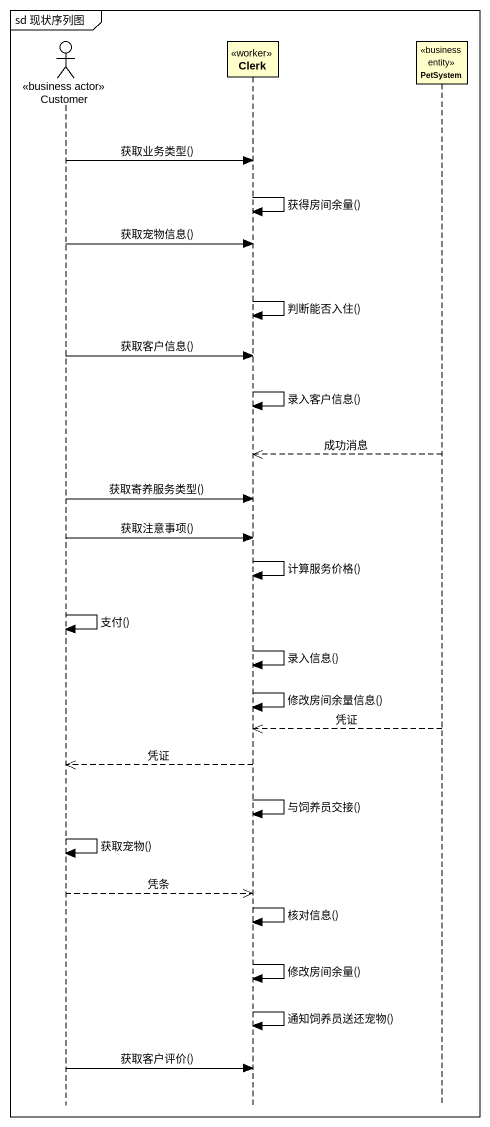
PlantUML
@startuml
mainframe sd 现状序列图
hide footbox
actor Customer <<business actor>>
participant Clerk <<worker>>
participant PetSystem <<business entity>>

Customer -> Clerk : 获取业务类型()
Clerk -> Clerk : 获得房间余量()
Customer -> Clerk : 获取宠物信息()
Clerk -> Clerk : 判断能否入住()
Customer -> Clerk : 获取客户信息()
Clerk -> Clerk : 录入客户信息()
PetSystem -->> Clerk : 成功消息
Customer -> Clerk : 获取寄养服务类型()
Customer -> Clerk : 获取注意事项()
Clerk -> Clerk : 计算服务价格()
Customer -> Customer : 支付()
Clerk -> Clerk : 录入信息()
Clerk -> Clerk : 修改房间余量信息()
PetSystem -->> Clerk : 凭证
Clerk -->> Customer : 凭证
Clerk -> Clerk : 与饲养员交接()
Customer -> Customer : 获取宠物()
Customer -->> Clerk : 凭条
Clerk -> Clerk : 核对信息()
Clerk -> Clerk : 修改房间余量()
Clerk -> Clerk : 通知饲养员送还宠物()
Customer -> Clerk : 获取客户评价()
@enduml
